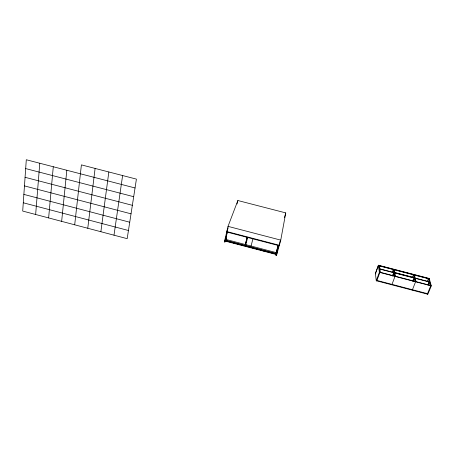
<?xml version="1.0" encoding="UTF-8"?>
<svg xmlns="http://www.w3.org/2000/svg" width="454" height="454" viewBox="0 0 454 454"><rect width="100%" height="100%" fill="white"/><g stroke="black" fill="none" stroke-linecap="round" stroke-linejoin="round"><path stroke-width="0.68" d="M35.65 214.487L39.776 163.241M48.635 217.914L53.283 166.749M61.648 221.359L66.829 170.267M74.689 224.804L81.402 164.881L136.416 179.114L127.177 238.673L22.7 211.065L26.298 159.746L135.042 187.967M87.764 228.26L95.102 168.428M100.873 231.722L108.841 171.981M114.005 235.195L122.608 175.545M276.219 254.007L276.1 254.444L263.433 251.119L263.547 250.682L276.219 254.007L275.981 255.381L276.475 255.511L280.754 240.121L285.759 212.898L237.862 200.526L228.022 226.364L224.407 241.857L224.9 241.982L226.353 238.066M280.09 241.136L279.324 245.273L226.813 231.551L228.249 227.743M276.475 255.511L277.252 251.397M224.9 241.982L227.306 231.682M225.332 240.694L227.477 231.512M225.439 240.694L225.337 241.131L237.919 244.434L238.027 243.991L225.439 240.694L226.404 238.1M237.045 203.959L237.862 200.526M247.135 237.34L245.115 245.41L247.226 237.158M247.719 237.289L245.608 245.54L245.864 244.672M250.631 247.765L250.801 247.129M251.073 246.045L252.912 238.849M284.442 217.682L285.759 212.898M278.166 245.217L275.97 253.502L278.2 245.461M275.981 255.381L278.824 245.143M413.883 274.693L415.586 281.769L412.283 290.163L427.833 294.254L431.3 285.878L429.2 278.455L378.398 265.21L375.379 273.512L376.275 280.737L391.745 284.777L391.91 284.346M376.275 280.737L379.362 272.304L378.398 265.21M376.775 280.867L379.885 272.434L378.925 265.573M376.86 280.873L377.019 280.441M225.524 239.808L225.207 240.66L276.344 254.07M224.407 241.857L225.383 239.247M392.29 272.173L393.277 269.545L394.441 276.004M392.557 275.799L393.811 272.496L379.873 268.859M392.602 276.043L393.851 272.74L379.907 269.103M412.408 277.422L413.446 274.806L414.099 277.564M412.794 280.85L413.577 278.875M412.913 281.355L414.218 278.064L415.013 281.378M412.34 289.703L412.17 290.134L391.842 284.806L394.991 276.384L393.731 269.438M427.101 281.724L428.338 278.694L430.205 285.35M427.946 284.766L429.189 281.735L415.172 278.075M428.014 285.021L429.263 281.991L415.228 278.325M427.265 294.09L427.441 293.664L376.945 280.441M427.327 294.124L430.789 285.742L428.769 278.574M25.679 168.582L133.686 196.707M429.268 278.705L378.432 265.448L375.413 273.751L375.901 273.881M228.022 226.364L280.754 240.121M378.959 265.811L428.865 278.83M394.265 272.383L414.604 277.695M394.31 272.627L414.667 277.944M394.356 272.877L414.723 278.194M25.066 177.304L132.352 205.322M227.204 232.13L278.699 245.591M379.85 272.19L430.715 285.487M379.362 272.304L431.3 285.878M24.465 185.907L131.03 213.828M275.953 252.555L225.627 239.371L225.309 240.223L276.463 253.627M23.869 194.403L129.731 222.216M23.279 202.785L128.442 230.501M414.445 275.067L416.034 281.645M394.271 269.807L394.77 272.514M394.855 273.007L395.457 276.27M379.47 265.948L380.356 272.321M238.129 244.019L238.021 244.456L263.326 251.09L263.439 250.653L238.129 244.019"/></g></svg>
